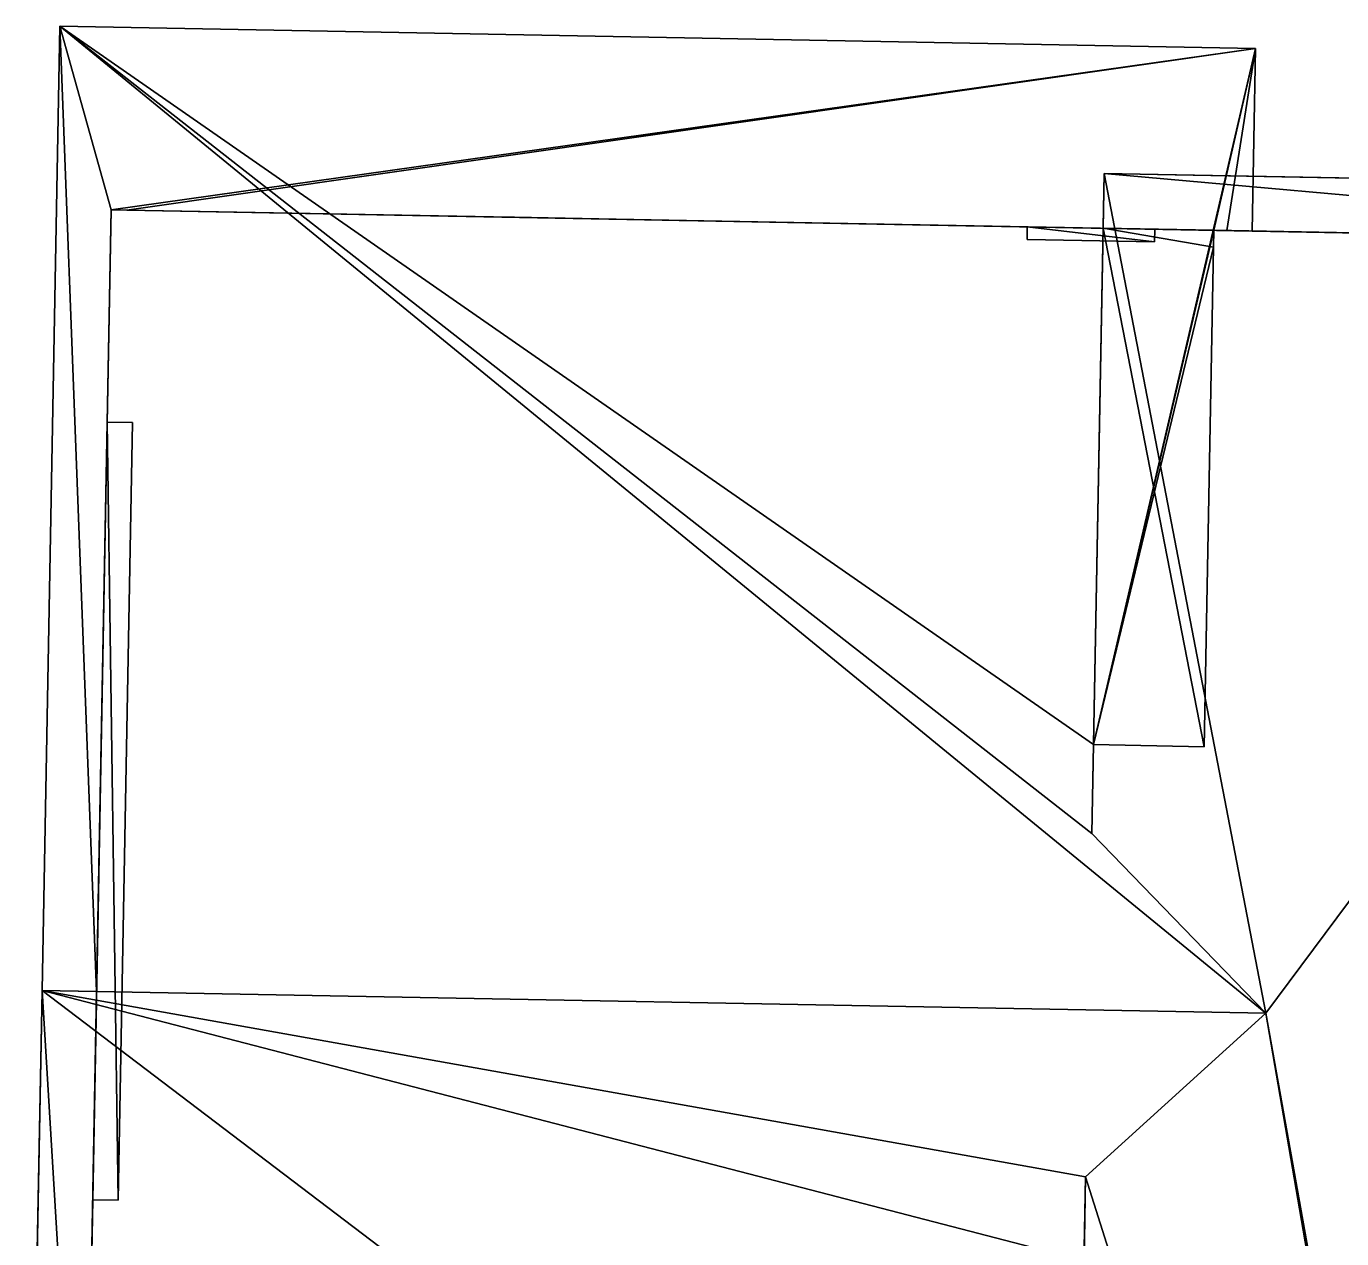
# Model space of a CAD drawing. Extents: x -326 to 297, y -335 to 287.
# Drawn here: x -325.6 to -14.2, y -0.3 to 286.6 of the extents above; entities that cross this region are included whole.
import ezdxf

# ---------------------------------------------------------------- set-up
doc = ezdxf.new("R2010")
doc.units = 0
doc.header["$MEASUREMENT"] = 0
doc.layers.get('0').update_dxf_attribs({"color": 13, "linetype": 'CONTINUOUS'})
doc.layers.add('ANNOTATIONS', color=172, linetype='CONTINUOUS')

# ---------------------------------------------------------------- blocks, each defined once
blk = doc.blocks.new('GROUP15_1')
at = {"color": 0}
for p, q in [((0, 0), (38.99, 0)), ((0, -13.43), (0, 0)), ((38.99, 0), (38.99, -13.43)), ((38.99, -13.43), (0, -13.43))]:
    blk.add_line(p, q, dxfattribs=at)
mesh = blk.add_polyface(dxfattribs=at)
corners = [(38.99, -13.43), (0, 0), (0, -13.43), (38.99, 0)]
mesh.append_faces([[corners[k] for k in face] for face in [(0, 1, 2), (1, 0, 3)]], dxfattribs={"vtx0": -1, "color": 0})
blk = doc.blocks.new('GROUP1_1')
at = {"color": 0}
for p, q in [((0, 0), (-184.11, 0, 0)), ((-184.11, 0, 0), (-184.11, -79.09, 0)), ((0, -79.09), (0, 0)), ((-184.11, -79.09, 0), (0, -79.09))]:
    blk.add_line(p, q, dxfattribs=at)
mesh = blk.add_polyface(dxfattribs=at)
corners = [(0, -79.09), (-184.11, 0, 0), (-184.11, -79.09, 0), (0, 0)]
mesh.append_faces([[corners[k] for k in face] for face in [(0, 1, 2), (1, 0, 3)]], dxfattribs={"vtx0": -1, "color": 0})
blk = doc.blocks.new('GROUP8_1')
at = {"color": 0}
for p, q in [((0, 79.5), (-30.19, 79.5, 0)), ((-30.19, 79.5, 0), (-30.19, 0, 0)), ((0, 0), (0, 79.5)), ((-30.19, 0, 0), (0, 0))]:
    blk.add_line(p, q, dxfattribs=at)
mesh = blk.add_polyface(dxfattribs=at)
corners = [(0, 0), (-30.19, 79.5, 0), (-30.19, 0, 0), (0, 79.5)]
mesh.append_faces([[corners[k] for k in face] for face in [(0, 1, 2), (1, 0, 3)]], dxfattribs={"vtx0": -1, "color": 0})

msp = doc.modelspace()

# ---------------------------------------------------------------- linework, layer by layer
at = {"color": 0}
for p, q in [((-321.87, 58.38, 174.86), (-317.63, 286.64, 98.7)), ((-317.63, 286.64, 91.55), (-321.87, 58.38, 167.71)), ((-321.87, 58.38, 174.86), (-317.63, 286.64, 98.7)), ((-317.63, 286.64, 91.55), (-321.87, 58.38, 167.71)), ((-317.63, 286.64, 98.7), (-34.6, 281.38, 98.7)), ((-34.6, 281.38, 91.55), (-317.63, 286.64, 91.55)), ((-317.63, 286.64, 91.55), (-317.63, 286.64, 98.7)), ((-34.6, 281.38, 91.55), (-317.63, 286.64, 91.55)), ((-317.63, 286.64, 91.55), (-317.63, 286.64, 98.7)), ((-317.63, 286.64, 98.7), (-34.6, 281.38, 98.7)), ((-34.6, 281.38, 98.7), (-35.4, 238.18, 113.12)), ((-35.4, 238.18, 105.97), (-34.6, 281.38, 91.55)), ((-34.6, 281.38, 98.7), (-35.4, 238.18, 113.12)), ((-35.4, 238.18, 105.97), (-34.6, 281.38, 91.55)), ((-34.6, 281.38, 91.55), (-34.6, 281.38, 98.7)), ((-34.6, 281.38, 91.55), (-34.6, 281.38, 98.7)), ((-70.4, 251.81, 160.92), (-73.3, 95.56, 160.92)), ((-70.4, 251.81, 160.92), (-73.3, 95.56, 160.92)), ((-70.64, 238.83, 153.9), (-70.4, 251.81, 153.9)), ((-70.64, 238.83, 153.9), (-70.4, 251.81, 153.9)), ((-70.4, 251.81, 153.9), (-70.4, 251.81, 160.92)), ((-70.4, 251.81, 160.92), (113.41, 248.4, 222.02)), ((-70.4, 251.81, 153.9), (113.41, 248.4, 215)), ((-70.4, 251.81, 153.9), (-70.4, 251.81, 160.92)), ((-70.4, 251.81, 160.92), (113.41, 248.4, 222.02)), ((-70.4, 251.81, 153.9), (113.41, 248.4, 215)), ((-305.52, 243.2), (-306.45, 192.97)), ((-305.59, 239.2, 107.3), (-305.52, 243.2, 105.97)), ((-305.52, 243.2, 46.71), (-305.59, 239.2, 46.71)), ((-305.52, 243.2, 46.71), (-305.59, 239.2, 46.71)), ((-305.59, 239.2, 107.3), (-305.52, 243.2, 105.97)), ((-305.52, 243.2, 105.97), (-305.52, 243.2, 46.71)), ((-301.82, 243.13, 105.97), (-305.52, 243.2, 105.97)), ((-301.82, 243.13, -0.25), (-305.52, 243.2)), ((-305.52, 243.2, 46.71), (-305.52, 243.2)), ((-301.82, 243.13, 105.97), (-305.52, 243.2, 105.97)), ((-305.52, 243.2, 46.71), (-305.52, 243.2)), ((-305.52, 243.2, 105.97), (-305.52, 243.2, 46.71)), ((-301.82, 243.13, -0.2), (-301.82, 243.13, 105.97)), ((-301.82, 243.13, -0.25), (-301.82, 243.13, -0.2)), ((-301.82, 243.13, 105.97), (-35.4, 238.18, 105.97)), ((-301.82, 243.13, -0.2), (-90.49, 239.2, -0.2)), ((-301.82, 243.13, -0.2), (-301.82, 243.13, 105.97)), ((-301.82, 243.13, 105.97), (-35.4, 238.18, 105.97)), ((-301.82, 243.13, -0.2), (-90.49, 239.2, -0.2)), ((195.03, 233.9, -34.08), (-301.82, 243.13, -0.25)), ((-301.82, 243.13, -0.25), (-301.82, 243.13, -0.2)), ((-166.03, 240.6, 80.74), (-215.01, 241.51, 80.74)), ((-215.01, 241.51, 57.31), (-166.03, 240.6, 57.31)), ((-215.01, 241.51, 80.74), (-215.01, 241.51, 57.31)), ((-166.03, 240.6, 80.74), (-215.01, 241.51, 80.74)), ((-215.01, 241.51, 80.74), (-215.01, 241.51, 57.31)), ((-215.01, 241.51, 57.31), (-166.03, 240.6, 57.31)), ((-211.01, 241.44, 61.31), (-170.02, 240.68, 61.31)), ((-211.01, 241.44, 76.74), (-211.01, 241.44, 61.31)), ((-170.02, 240.68, 76.74), (-211.01, 241.44, 76.74)), ((-211.01, 241.44, 76.74), (-211.01, 241.44, 61.31)), ((-211.01, 241.44, 61.31), (-170.02, 240.68, 61.31)), ((-170.02, 240.68, 76.74), (-211.01, 241.44, 76.74)), ((-170.02, 240.68, 61.31), (-170.02, 240.68, 76.74)), ((-170.02, 240.68, 61.31), (-170.02, 240.68, 76.74)), ((-166.03, 240.6, 57.31), (-166.03, 240.6, 80.74)), ((-166.03, 240.6, 57.31), (-166.03, 240.6, 80.74)), ((-308.96, 58.14, 167.71), (-305.59, 239.2, 107.3)), ((-308.96, 58.14, 167.71), (-305.59, 239.2, 107.3)), ((-305.59, 239.2, 46.71), (-306.38, 196.97, 46.71)), ((-305.59, 239.2, 46.71), (-306.38, 196.97, 46.71)), ((-305.59, 239.2, 107.3), (-305.59, 239.2, 46.71)), ((-305.59, 239.2, 107.3), (-305.59, 239.2, 46.71)), ((-90.49, 239.2, 79.97), (-56.54, 238.57, 79.97)), ((-90.49, 239.2, 79.97), (-90.49, 239.2, -0.2)), ((-90.49, 239.2, -0.2), (-90.49, 239.2, -3.29)), ((-90.49, 239.2, 79.97), (-90.49, 239.2, -0.2)), ((-90.49, 239.2, 79.97), (-56.54, 238.57, 79.97)), ((-90.49, 239.2, -3.29), (-56.54, 238.57, -3.29)), ((-90.49, 239.2, -0.2), (-90.49, 239.2, -3.29)), ((-90.49, 239.2, -3.29), (-56.54, 238.57, -3.29)), ((-88.67, 236.15, 78.09), (-88.61, 239.17, 78.09)), ((-88.61, 239.17, -1.41), (-88.67, 236.15, -1.41)), ((-88.67, 236.15, 78.09), (-88.61, 239.17, 78.09)), ((-88.61, 239.17, -1.41), (-88.67, 236.15, -1.41)), ((-88.61, 239.17, 78.09), (-88.61, 239.17, -1.41)), ((-58.42, 238.6, 78.09), (-88.61, 239.17, 78.09)), ((-88.61, 239.17, -1.41), (-58.42, 238.6, -1.41)), ((-88.61, 239.17, -1.41), (-58.42, 238.6, -1.41)), ((-58.42, 238.6, 78.09), (-88.61, 239.17, 78.09)), ((-88.61, 239.17, 78.09), (-88.61, 239.17, -1.41)), ((-72.91, 116.61, 153.9), (-70.64, 238.83, 153.9)), ((-72.91, 116.61, 153.9), (-70.64, 238.83, 153.9)), ((-44.46, 238.35, 153.9), (-70.64, 238.83, 153.9)), ((-70.64, 238.83, 153.9), (113.17, 235.42, 215)), ((-44.46, 238.35, 153.9), (-70.64, 238.83, 153.9)), ((-70.64, 238.83, 153.9), (113.17, 235.42, 215)), ((-58.42, 238.6, 78.09), (-58.48, 235.59, 78.09)), ((-58.48, 235.59, -1.41), (-58.42, 238.6, -1.41)), ((-58.48, 235.59, -1.41), (-58.42, 238.6, -1.41)), ((-58.42, 238.6, 78.09), (-58.48, 235.59, 78.09)), ((-58.42, 238.6, -1.41), (-58.42, 238.6, 78.09)), ((-58.42, 238.6, -1.41), (-58.42, 238.6, 78.09)), ((-56.54, 238.57, -0.2), (195.03, 233.9, -0.2)), ((-56.54, 238.57, -0.2), (-56.54, 238.57, 79.97)), ((-56.54, 238.57, -0.2), (-56.54, 238.57, 79.97)), ((-56.54, 238.57, -3.29), (-56.54, 238.57, -0.2)), ((-56.54, 238.57, -3.29), (-56.54, 238.57, -0.2)), ((-56.54, 238.57, -0.2), (195.03, 233.9, -0.2)), ((-44.46, 238.35, 113.12), (-44.53, 234.35, 114.45)), ((-44.53, 234.35, 153.9), (-44.46, 238.35, 153.9)), ((-44.46, 238.35, 113.12), (-44.53, 234.35, 114.45)), ((-44.53, 234.35, 153.9), (-44.46, 238.35, 153.9)), ((-41.37, 238.29, 113.12), (-44.46, 238.35, 113.12)), ((-44.46, 238.35, 113.12), (-44.46, 238.35, 153.9)), ((-41.37, 238.29, 153.9), (-44.46, 238.35, 153.9)), ((-41.37, 238.29, 153.9), (-44.46, 238.35, 153.9)), ((-41.37, 238.29, 113.12), (-44.46, 238.35, 113.12)), ((-44.46, 238.35, 113.12), (-44.46, 238.35, 153.9)), ((-35.4, 238.18, 113.12), (-41.37, 238.29, 113.12)), ((-35.4, 238.18, 113.12), (-41.37, 238.29, 113.12)), ((-41.37, 238.29, 153.9), (-41.37, 238.29, 113.12)), ((-41.37, 238.29, 153.9), (-41.37, 238.29, 113.12)), ((-35.4, 238.18, 105.97), (-35.4, 238.18, 113.12)), ((-35.4, 238.18, 105.97), (-35.4, 238.18, 113.12)), ((-88.67, 236.15, -1.41), (-58.48, 235.59, -1.41)), ((-88.67, 236.15, 78.09), (-88.67, 236.15, -1.41)), ((-58.48, 235.59, 78.09), (-88.67, 236.15, 78.09)), ((-88.67, 236.15, 78.09), (-88.67, 236.15, -1.41)), ((-58.48, 235.59, 78.09), (-88.67, 236.15, 78.09)), ((-88.67, 236.15, -1.41), (-58.48, 235.59, -1.41)), ((-58.48, 235.59, -1.41), (-58.48, 235.59, 78.09)), ((-58.48, 235.59, -1.41), (-58.48, 235.59, 78.09)), ((-44.53, 234.35, 114.45), (-46.73, 116.12, 153.9)), ((-46.73, 116.12, 153.9), (-44.53, 234.35, 153.9)), ((-44.53, 234.35, 114.45), (-46.73, 116.12, 153.9)), ((-46.73, 116.12, 153.9), (-44.53, 234.35, 153.9)), ((-44.53, 234.35, 114.45), (-44.53, 234.35, 153.9)), ((-44.53, 234.35, 114.45), (-44.53, 234.35, 153.9)), ((-306.38, 196.97, 83.17), (-309.95, 4.89, 83.17)), ((-306.38, 196.97, 83.17), (-309.95, 4.89, 83.17)), ((-306.45, 192.97, 46.71), (-306.38, 196.97, 46.71)), ((-306.45, 192.97, 46.71), (-306.38, 196.97, 46.71)), ((-306.38, 196.97, 46.71), (-306.38, 196.97, 83.17)), ((-306.38, 196.97, 46.71), (-306.38, 196.97, 83.17)), ((-306.45, 192.97, 79.09), (-309.87, 8.89, 79.09)), ((-306.45, 192.97, 79.09), (-309.87, 8.89, 79.09)), ((-300.42, 192.85, 79.09), (-306.45, 192.97, 79.09)), ((-306.45, 192.97, 46.71), (-306.45, 192.97, 79.09)), ((-306.45, 192.97), (-306.45, 192.97, 46.71)), ((-306.45, 192.97, 46.71), (-306.45, 192.97, 79.09)), ((-306.45, 192.97), (-306.45, 192.97, 46.71)), ((-306.45, 192.97), (-300.42, 192.85)), ((-300.42, 192.85, 79.09), (-306.45, 192.97, 79.09)), ((-303.84, 8.78, 79.09), (-300.42, 192.85, 79.09)), ((-300.42, 192.85), (-303.84, 8.78)), ((-303.84, 8.78, 79.09), (-300.42, 192.85, 79.09)), ((-300.42, 192.85), (-300.42, 192.85, 79.09)), ((-300.42, 192.85), (-300.42, 192.85, 79.09)), ((-73.3, 95.56, 160.92), (-72.91, 116.61, 153.9)), ((-73.3, 95.56, 160.92), (-72.91, 116.61, 153.9)), ((-46.73, 116.12, 153.9), (-72.91, 116.61, 153.9)), ((-46.73, 116.12, 153.9), (-72.91, 116.61, 153.9)), ((-73.3, 95.56, 160.92), (-32.14, 53, 174.86)), ((-73.3, 95.56, 160.92), (-32.14, 53, 174.86)), ((-321.87, 58.38, 167.71), (-325.59, -141.7, 97.05)), ((-325.59, -141.7, 104.2), (-321.87, 58.38, 174.86)), ((-321.87, 58.38, 167.71), (-325.59, -141.7, 97.05)), ((-325.59, -141.7, 104.2), (-321.87, 58.38, 174.86)), ((-308.96, 58.14, 167.71), (-321.87, 58.38, 167.71)), ((-321.87, 58.38, 174.86), (-32.14, 53, 174.86)), ((-321.87, 58.38, 174.86), (-32.14, 53, 174.86)), ((-308.96, 58.14, 167.71), (-321.87, 58.38, 167.71)), ((-311.99, -105.14, 110.05), (-308.96, 58.14, 167.71)), ((-311.99, -105.14, 110.05), (-308.96, 58.14, 167.71)), ((-32.14, 53, 174.86), (-74.81, 14.3, 160.92)), ((-32.14, 53, 174.86), (-74.81, 14.3, 160.92)), ((-81.11, -324.64, 160.92), (-74.81, 14.3, 160.92)), ((-81.11, -324.64, 160.92), (-74.81, 14.3, 160.92)), ((-74.81, 14.3, 160.92), (-75.18, -5.58, 153.9)), ((-74.81, 14.3, 160.92), (-75.18, -5.58, 153.9)), ((-309.87, 8.89), (-310.81, -41.42)), ((-309.95, 4.89, 46.71), (-309.87, 8.89, 46.71)), ((-309.95, 4.89, 46.71), (-309.87, 8.89, 46.71)), ((-309.87, 8.89, 79.09), (-303.84, 8.78, 79.09)), ((-309.87, 8.89, 46.71), (-309.87, 8.89, 79.09)), ((-309.87, 8.89), (-309.87, 8.89, 46.71)), ((-303.84, 8.78), (-309.87, 8.89)), ((-309.87, 8.89), (-309.87, 8.89, 46.71)), ((-309.87, 8.89, 46.71), (-309.87, 8.89, 79.09)), ((-309.87, 8.89, 79.09), (-303.84, 8.78, 79.09)), ((-303.84, 8.78, 79.09), (-303.84, 8.78)), ((-303.84, 8.78, 79.09), (-303.84, 8.78)), ((-309.95, 4.89, 46.71), (-310.73, -37.42, 46.71)), ((-309.95, 4.89, 46.71), (-310.73, -37.42, 46.71)), ((-309.95, 4.89, 83.17), (-309.95, 4.89, 46.71)), ((-309.95, 4.89, 83.17), (-309.95, 4.89, 46.71))]:
    msp.add_line(p, q, dxfattribs=at)

# ---------------------------------------------------------------- block references
at = {"layer": 'ANNOTATIONS', "color": 0, "extrusion": (0.01858, 0.999827, 2.21792e-18)}
msp.add_blockref('GROUP15_1', (175.47, 75.74, 237.48), dxfattribs=at)
at = {"layer": 'ANNOTATIONS', "color": 0, "extrusion": (0.01858, 0.999827, -1.48418e-34)}
msp.add_blockref('GROUP8_1', (93.04, -1.41, 234.46), dxfattribs=at)
at = {"layer": 'ANNOTATIONS', "color": 0, "extrusion": (-0.999827, 0.01858, 0)}
msp.add_blockref('GROUP1_1', (-3.13, 79.09, 303.95), dxfattribs=at)

# ---------------------------------------------------------------- meshes
at = {"color": 0}
mesh = msp.add_polyface(dxfattribs=at)
corners = [(-321.87, 58.38, 174.86), (-325.59, -141.7, 97.05), (-325.59, -141.7, 104.2), (-321.87, 58.38, 167.71), (-317.63, 286.64, 98.7), (-317.63, 286.64, 91.55)]
mesh.append_faces([[corners[k] for k in face] for face in [(0, 1, 2), (3, 4, 5)]], dxfattribs={"vtx0": -1, "color": 0})
mesh.append_faces([[corners[k] for k in face] for face in [(1, 0, 3)]], dxfattribs={"vtx0": -1, "vtx1": -1, "color": 0})
mesh.append_faces([[corners[k] for k in face] for face in [(3, 0, 4)]], dxfattribs={"vtx0": -1, "vtx2": -1, "color": 0})
mesh = msp.add_polyface(dxfattribs=at)
corners = [(-32.14, 53, 174.86), (-317.63, 286.64, 98.7), (-321.87, 58.38, 174.86), (-73.3, 95.56, 160.92), (-72.91, 116.61, 153.9), (-34.6, 281.38, 98.7), (-44.46, 238.35, 113.12), (-44.53, 234.35, 114.45), (-46.73, 116.12, 153.9), (-41.37, 238.29, 113.12), (-35.4, 238.18, 113.12)]
mesh.append_faces([[corners[k] for k in face] for face in [(0, 1, 2), (7, 4, 8), (5, 9, 10)]], dxfattribs={"vtx0": -1, "color": 0})
mesh.append_faces([[corners[k] for k in face] for face in [(1, 4, 5), (4, 1, 3), (6, 4, 7)]], dxfattribs={"vtx0": -1, "vtx1": -1, "color": 0})
mesh.append_faces([[corners[k] for k in face] for face in [(5, 4, 6)]], dxfattribs={"vtx0": -1, "vtx1": -1, "vtx2": -1, "color": 0})
mesh.append_faces([[corners[k] for k in face] for face in [(1, 0, 3), (5, 6, 9)]], dxfattribs={"vtx0": -1, "vtx2": -1, "color": 0})
mesh = msp.add_polyface(dxfattribs=at)
corners = [(-317.63, 286.64, 91.55), (-308.96, 58.14, 167.71), (-321.87, 58.38, 167.71), (-305.52, 243.2, 105.97), (-34.6, 281.38, 91.55), (-305.59, 239.2, 107.3), (-301.82, 243.13, 105.97), (-35.4, 238.18, 105.97)]
mesh.append_faces([[corners[k] for k in face] for face in [(0, 1, 2), (1, 3, 5), (6, 4, 7)]], dxfattribs={"vtx0": -1, "color": 0})
mesh.append_faces([[corners[k] for k in face] for face in [(3, 4, 6)]], dxfattribs={"vtx0": -1, "vtx1": -1, "color": 0})
mesh.append_faces([[corners[k] for k in face] for face in [(1, 0, 3)]], dxfattribs={"vtx0": -1, "vtx1": -1, "vtx2": -1, "color": 0})
mesh.append_faces([[corners[k] for k in face] for face in [(3, 0, 4)]], dxfattribs={"vtx0": -1, "vtx2": -1, "color": 0})
mesh = msp.add_polyface(dxfattribs=at)
corners = [(-317.63, 286.64, 98.7), (-34.6, 281.38, 91.55), (-317.63, 286.64, 91.55), (-34.6, 281.38, 98.7)]
mesh.append_faces([[corners[k] for k in face] for face in [(0, 1, 2), (1, 0, 3)]], dxfattribs={"vtx0": -1, "color": 0})
mesh = msp.add_polyface(dxfattribs=at)
corners = [(-34.6, 281.38, 91.55), (-35.4, 238.18, 113.12), (-35.4, 238.18, 105.97), (-34.6, 281.38, 98.7)]
mesh.append_faces([[corners[k] for k in face] for face in [(0, 1, 2), (1, 0, 3)]], dxfattribs={"vtx0": -1, "color": 0})
mesh = msp.add_polyface(dxfattribs=at)
corners = [(33.21, -326.76, 198.92), (-74.81, 14.3, 160.92), (-81.11, -324.64, 160.92), (-32.14, 53, 174.86), (102.7, -328.05, 222.02), (73.32, -314.52, 212.17), (73.08, -327.5, 212.17), (-70.4, 251.81, 160.92), (-73.3, 95.56, 160.92), (113.41, 248.4, 222.02), (33.45, -313.78, 198.92)]
mesh.append_faces([[corners[k] for k in face] for face in [(0, 1, 2), (4, 5, 6), (3, 7, 8)]], dxfattribs={"vtx0": -1, "color": 0})
mesh.append_faces([[corners[k] for k in face] for face in [(1, 0, 3), (7, 3, 9), (10, 3, 0), (9, 5, 4)]], dxfattribs={"vtx0": -1, "vtx1": -1, "color": 0})
mesh.append_faces([[corners[k] for k in face] for face in [(9, 3, 10)]], dxfattribs={"vtx0": -1, "vtx1": -1, "vtx2": -1, "color": 0})
mesh.append_faces([[corners[k] for k in face] for face in [(9, 10, 5)]], dxfattribs={"vtx0": -1, "vtx2": -1, "color": 0})
mesh = msp.add_polyface(dxfattribs=at)
corners = [(-70.4, 251.81, 160.92), (-72.91, 116.61, 153.9), (-73.3, 95.56, 160.92), (-70.64, 238.83, 153.9), (-70.4, 251.81, 153.9)]
mesh.append_faces([[corners[k] for k in face] for face in [(0, 1, 2), (3, 0, 4)]], dxfattribs={"vtx0": -1, "color": 0})
mesh.append_faces([[corners[k] for k in face] for face in [(1, 0, 3)]], dxfattribs={"vtx0": -1, "vtx1": -1, "color": 0})
mesh = msp.add_polyface(dxfattribs=at)
corners = [(-70.4, 251.81, 153.9), (113.17, 235.42, 215), (-70.64, 238.83, 153.9), (113.41, 248.4, 215)]
mesh.append_faces([[corners[k] for k in face] for face in [(0, 1, 2), (1, 0, 3)]], dxfattribs={"vtx0": -1, "color": 0})
mesh = msp.add_polyface(dxfattribs=at)
corners = [(-70.4, 251.81, 160.92), (113.41, 248.4, 215), (-70.4, 251.81, 153.9), (113.41, 248.4, 222.02), (297.23, 244.98, 160.92), (297.23, 244.98, 153.9)]
mesh.append_faces([[corners[k] for k in face] for face in [(0, 1, 2), (1, 4, 5)]], dxfattribs={"vtx0": -1, "color": 0})
mesh.append_faces([[corners[k] for k in face] for face in [(4, 1, 3)]], dxfattribs={"vtx0": -1, "vtx1": -1, "color": 0})
mesh.append_faces([[corners[k] for k in face] for face in [(1, 0, 3)]], dxfattribs={"vtx0": -1, "vtx2": -1, "color": 0})
mesh = msp.add_polyface(dxfattribs=at)
corners = [(-306.38, 196.97, 46.71), (-306.45, 192.97), (-306.45, 192.97, 46.71), (-305.52, 243.2), (-305.59, 239.2, 46.71), (-305.52, 243.2, 46.71)]
mesh.append_faces([[corners[k] for k in face] for face in [(0, 1, 2), (3, 4, 5)]], dxfattribs={"vtx0": -1, "color": 0})
mesh.append_faces([[corners[k] for k in face] for face in [(1, 0, 3)]], dxfattribs={"vtx0": -1, "vtx1": -1, "color": 0})
mesh.append_faces([[corners[k] for k in face] for face in [(3, 0, 4)]], dxfattribs={"vtx0": -1, "vtx2": -1, "color": 0})
mesh = msp.add_polyface(dxfattribs=at)
corners = [(-305.52, 243.2, 105.97), (-305.59, 239.2, 46.71), (-305.59, 239.2, 107.3), (-305.52, 243.2, 46.71)]
mesh.append_faces([[corners[k] for k in face] for face in [(0, 1, 2), (1, 0, 3)]], dxfattribs={"vtx0": -1, "color": 0})
mesh = msp.add_polyface(dxfattribs=at)
corners = [(-305.52, 243.2), (-301.82, 243.13, -0.2), (-301.82, 243.13, -0.25), (-301.82, 243.13, 105.97), (-305.52, 243.2, 46.71), (-305.52, 243.2, 105.97)]
mesh.append_faces([[corners[k] for k in face] for face in [(0, 1, 2), (3, 4, 5)]], dxfattribs={"vtx0": -1, "color": 0})
mesh.append_faces([[corners[k] for k in face] for face in [(1, 0, 3)]], dxfattribs={"vtx0": -1, "vtx1": -1, "color": 0})
mesh.append_faces([[corners[k] for k in face] for face in [(3, 0, 4)]], dxfattribs={"vtx0": -1, "vtx2": -1, "color": 0})
mesh = msp.add_polyface(dxfattribs=at)
corners = [(-90.49, 239.2, -0.2), (-166.03, 240.6, 57.31), (-90.49, 239.2, 79.97), (-215.01, 241.51, 57.31), (-166.03, 240.6, 80.74), (-56.54, 238.57, 79.97), (-41.37, 238.29, 153.9), (-35.4, 238.18, 113.12), (-41.37, 238.29, 113.12), (-3.21, 237.58, 149.56), (68.03, 236.26, 149.56), (113.17, 235.42, 215), (-44.46, 238.35, 153.9), (-70.64, 238.83, 153.9), (264.43, 232.61, 153.9), (270.8, 232.49, 153.9), (296.99, 232, 153.9), (195.03, 233.9, -34.08), (264.43, 232.61, -38.8), (195.03, 233.9, -0.2), (50.7, 236.58, 3.86), (11.46, 237.31, 3.86), (50.7, 236.58, 45.82), (68.03, 236.26, 98.38), (-3.21, 237.58, 98.38), (-301.82, 243.13, -0.2), (-301.82, 243.13, 105.97), (-215.01, 241.51, 80.74), (-35.4, 238.18, 105.97), (-56.54, 238.57, -0.2), (11.46, 237.31, 45.82)]
mesh.append_faces([[corners[k] for k in face] for face in [(6, 7, 8), (11, 12, 13), (15, 11, 16), (17, 14, 18)]], dxfattribs={"vtx0": -1, "color": 0})
mesh.append_faces([[corners[k] for k in face] for face in [(0, 1, 2), (1, 0, 3), (2, 4, 5), (9, 6, 10), (12, 11, 6), (14, 11, 15), (20, 19, 21), (23, 4, 24), (25, 3, 0), (3, 26, 27), (27, 26, 4), (24, 28, 9), (29, 21, 19), (21, 5, 30), (30, 5, 22)]], dxfattribs={"vtx0": -1, "vtx1": -1, "color": 0})
mesh.append_faces([[corners[k] for k in face] for face in [(7, 6, 9), (6, 11, 14), (14, 19, 20), (14, 22, 23), (23, 22, 5), (23, 5, 4), (14, 10, 6), (4, 26, 24)]], dxfattribs={"vtx0": -1, "vtx1": -1, "vtx2": -1, "color": 0})
mesh.append_faces([[corners[k] for k in face] for face in [(2, 1, 4), (14, 17, 19), (14, 20, 22), (14, 23, 10), (3, 25, 26), (24, 26, 28), (9, 28, 7), (21, 29, 5)]], dxfattribs={"vtx0": -1, "vtx2": -1, "color": 0})
mesh = msp.add_polyface(dxfattribs=at)
corners = [(-301.82, 243.13, -0.25), (-90.49, 239.2, -3.29), (195.03, 233.9, -34.08), (-90.49, 239.2, -0.2), (-301.82, 243.13, -0.2), (-56.54, 238.57, -3.29), (195.03, 233.9, -0.2), (-56.54, 238.57, -0.2)]
mesh.append_faces([[corners[k] for k in face] for face in [(3, 0, 4), (6, 5, 7)]], dxfattribs={"vtx0": -1, "color": 0})
mesh.append_faces([[corners[k] for k in face] for face in [(0, 1, 2), (1, 0, 3), (2, 5, 6), (5, 2, 1)]], dxfattribs={"vtx0": -1, "vtx1": -1, "color": 0})
mesh = msp.add_polyface(dxfattribs=at)
corners = [(-215.01, 241.51, 57.31), (-211.01, 241.44, 61.31), (-166.03, 240.6, 57.31), (-215.01, 241.51, 80.74), (-211.01, 241.44, 76.74), (-170.02, 240.68, 76.74), (-170.02, 240.68, 61.31), (-166.03, 240.6, 80.74)]
mesh.append_faces([[corners[k] for k in face] for face in [(0, 1, 2), (1, 3, 4), (4, 3, 5), (2, 6, 7), (6, 2, 1), (7, 5, 3)]], dxfattribs={"vtx0": -1, "vtx1": -1, "color": 0})
mesh.append_faces([[corners[k] for k in face] for face in [(1, 0, 3), (7, 6, 5)]], dxfattribs={"vtx0": -1, "vtx2": -1, "color": 0})
mesh = msp.add_polyface(dxfattribs=at)
corners = [(-211.01, 241.44, 61.31), (-210.01, 241.42, 62.31), (-170.02, 240.68, 61.31), (-211.01, 241.44, 76.74), (-210.01, 241.42, 75.74), (-171.02, 240.7, 75.74), (-171.02, 240.7, 62.31), (-170.02, 240.68, 76.74)]
mesh.append_faces([[corners[k] for k in face] for face in [(0, 1, 2), (1, 3, 4), (4, 3, 5), (2, 6, 7), (6, 2, 1), (7, 5, 3)]], dxfattribs={"vtx0": -1, "vtx1": -1, "color": 0})
mesh.append_faces([[corners[k] for k in face] for face in [(1, 0, 3), (7, 6, 5)]], dxfattribs={"vtx0": -1, "vtx2": -1, "color": 0})
mesh = msp.add_polyface(dxfattribs=at)
corners = [(-308.96, 58.14, 167.71), (-310.81, -41.42, 110.05), (-311.99, -105.14, 110.05), (-310.73, -37.42, 110.05), (-309.95, 4.89, 83.17), (-309.95, 4.89, 46.71), (-306.38, 196.97, 83.17), (-305.59, 239.2, 107.3), (-306.38, 196.97, 46.71), (-305.59, 239.2, 46.71), (-310.73, -37.42, 46.71)]
mesh.append_faces([[corners[k] for k in face] for face in [(0, 1, 2), (8, 7, 9)]], dxfattribs={"vtx0": -1, "color": 0})
mesh.append_faces([[corners[k] for k in face] for face in [(1, 0, 3), (4, 0, 6), (6, 7, 8)]], dxfattribs={"vtx0": -1, "vtx1": -1, "color": 0})
mesh.append_faces([[corners[k] for k in face] for face in [(3, 0, 4)]], dxfattribs={"vtx0": -1, "vtx1": -1, "vtx2": -1, "color": 0})
mesh.append_faces([[corners[k] for k in face] for face in [(3, 4, 5), (6, 0, 7)]], dxfattribs={"vtx0": -1, "vtx2": -1, "color": 0})
mesh.append_faces([[corners[k] for k in face] for face in [(5, 10, 3)]], dxfattribs={"vtx2": -1, "color": 0})
mesh = msp.add_polyface(dxfattribs=at)
corners = [(-90.49, 239.2, -3.29), (-88.61, 239.17, -1.41), (-56.54, 238.57, -3.29), (-90.49, 239.2, -0.2), (-88.61, 239.17, 78.09), (-90.49, 239.2, 79.97), (-58.42, 238.6, 78.09), (-58.42, 238.6, -1.41), (-56.54, 238.57, -0.2), (-56.54, 238.57, 79.97)]
mesh.append_faces([[corners[k] for k in face] for face in [(0, 1, 2), (1, 3, 4), (4, 5, 6), (2, 7, 8), (7, 2, 1), (8, 6, 9), (9, 6, 5)]], dxfattribs={"vtx0": -1, "vtx1": -1, "color": 0})
mesh.append_faces([[corners[k] for k in face] for face in [(1, 0, 3), (4, 3, 5), (8, 7, 6)]], dxfattribs={"vtx0": -1, "vtx2": -1, "color": 0})
mesh = msp.add_polyface(dxfattribs=at)
corners = [(-88.61, 239.17, -1.41), (-88.67, 236.15, 78.09), (-88.67, 236.15, -1.41), (-88.61, 239.17, 78.09)]
mesh.append_faces([[corners[k] for k in face] for face in [(0, 1, 2), (1, 0, 3)]], dxfattribs={"vtx0": -1, "color": 0})
mesh = msp.add_polyface(dxfattribs=at)
corners = [(-88.61, 239.17, 78.09), (-58.48, 235.59, 78.09), (-88.67, 236.15, 78.09), (-58.42, 238.6, 78.09)]
mesh.append_faces([[corners[k] for k in face] for face in [(0, 1, 2), (1, 0, 3)]], dxfattribs={"vtx0": -1, "color": 0})
mesh = msp.add_polyface(dxfattribs=at)
corners = [(-58.48, 235.59, -1.41), (-88.61, 239.17, -1.41), (-88.67, 236.15, -1.41), (-58.42, 238.6, -1.41)]
mesh.append_faces([[corners[k] for k in face] for face in [(0, 1, 2), (1, 0, 3)]], dxfattribs={"vtx0": -1, "color": 0})
mesh = msp.add_polyface(dxfattribs=at)
corners = [(-70.64, 238.83, 153.9), (-46.73, 116.12, 153.9), (-72.91, 116.61, 153.9), (-44.53, 234.35, 153.9), (-44.46, 238.35, 153.9)]
mesh.append_faces([[corners[k] for k in face] for face in [(0, 1, 2), (3, 0, 4)]], dxfattribs={"vtx0": -1, "color": 0})
mesh.append_faces([[corners[k] for k in face] for face in [(1, 0, 3)]], dxfattribs={"vtx0": -1, "vtx1": -1, "color": 0})
mesh = msp.add_polyface(dxfattribs=at)
corners = [(-58.42, 238.6, 78.09), (-58.48, 235.59, -1.41), (-58.48, 235.59, 78.09), (-58.42, 238.6, -1.41)]
mesh.append_faces([[corners[k] for k in face] for face in [(0, 1, 2), (1, 0, 3)]], dxfattribs={"vtx0": -1, "color": 0})
mesh = msp.add_polyface(dxfattribs=at)
corners = [(-44.46, 238.35, 153.9), (-44.53, 234.35, 114.45), (-44.53, 234.35, 153.9), (-44.46, 238.35, 113.12)]
mesh.append_faces([[corners[k] for k in face] for face in [(0, 1, 2), (1, 0, 3)]], dxfattribs={"vtx0": -1, "color": 0})
mesh = msp.add_polyface(dxfattribs=at)
corners = [(-44.46, 238.35, 153.9), (-41.37, 238.29, 113.12), (-44.46, 238.35, 113.12), (-41.37, 238.29, 153.9)]
mesh.append_faces([[corners[k] for k in face] for face in [(0, 1, 2), (1, 0, 3)]], dxfattribs={"vtx0": -1, "color": 0})
mesh = msp.add_polyface(dxfattribs=at)
corners = [(-88.67, 236.15, 78.09), (-58.48, 235.59, 78.09), (-58.48, 235.59, -1.41)]
mesh.append_faces([[corners[k] for k in face] for face in [(0, 1, 0)]], dxfattribs={"vtx0": -1, "vtx1": -1, "color": 0})
mesh.append_faces([[corners[k] for k in face] for face in [(2, 1, 1), (1, 1, 0)]], dxfattribs={"vtx0": -1, "vtx1": -1, "vtx2": -1, "color": 0})
mesh.append_faces([[corners[k] for k in face] for face in [(1, 2, 2)]], dxfattribs={"vtx0": -1, "vtx2": -1, "color": 0})
mesh = msp.add_polyface(dxfattribs=at)
corners = [(-44.53, 234.35, 114.45), (-46.73, 116.12, 153.9), (-44.53, 234.35, 153.9)]
mesh.append_faces([[corners[k] for k in face] for face in [(0, 1, 2)]], dxfattribs={"color": 0})
mesh = msp.add_polyface(dxfattribs=at)
corners = [(-309.95, 4.89, 83.17), (-309.87, 8.89, 46.71), (-309.95, 4.89, 46.71), (-309.87, 8.89, 79.09), (-306.38, 196.97, 83.17), (-306.45, 192.97, 79.09), (-306.38, 196.97, 46.71), (-306.45, 192.97, 46.71)]
mesh.append_faces([[corners[k] for k in face] for face in [(0, 1, 2), (5, 6, 7)]], dxfattribs={"vtx0": -1, "color": 0})
mesh.append_faces([[corners[k] for k in face] for face in [(1, 0, 3), (3, 4, 5), (6, 5, 4)]], dxfattribs={"vtx0": -1, "vtx1": -1, "color": 0})
mesh.append_faces([[corners[k] for k in face] for face in [(3, 0, 4)]], dxfattribs={"vtx0": -1, "vtx2": -1, "color": 0})
mesh = msp.add_polyface(dxfattribs=at)
corners = [(-306.45, 192.97, 79.09), (-303.84, 8.78, 79.09), (-309.87, 8.89, 79.09), (-300.42, 192.85, 79.09)]
mesh.append_faces([[corners[k] for k in face] for face in [(0, 1, 2), (1, 0, 3)]], dxfattribs={"vtx0": -1, "color": 0})
mesh = msp.add_polyface(dxfattribs=at)
corners = [(-300.42, 192.85, 79.09), (-306.45, 192.97), (-300.42, 192.85), (-306.45, 192.97, 46.71), (-306.45, 192.97, 79.09)]
mesh.append_faces([[corners[k] for k in face] for face in [(0, 1, 2), (3, 0, 4)]], dxfattribs={"vtx0": -1, "color": 0})
mesh.append_faces([[corners[k] for k in face] for face in [(1, 0, 3)]], dxfattribs={"vtx0": -1, "vtx1": -1, "color": 0})
mesh = msp.add_polyface(dxfattribs=at)
corners = [(-303.84, 8.78, 79.09), (-303.84, 8.78), (-300.42, 192.85, 79.09), (-300.42, 192.85)]
mesh.append_faces([[corners[k] for k in face] for face in [(3, 2, 3)]], dxfattribs={"vtx0": -1, "vtx1": -1, "color": 0})
mesh.append_faces([[corners[k] for k in face] for face in [(0, 0, 1), (0, 0, 2), (0, 2, 2), (2, 2, 3)]], dxfattribs={"vtx0": -1, "vtx1": -1, "vtx2": -1, "color": 0})
mesh.append_faces([[corners[k] for k in face] for face in [(1, 1, 0)]], dxfattribs={"vtx1": -1, "vtx2": -1, "color": 0})
mesh = msp.add_polyface(dxfattribs=at)
corners = [(-308.96, 58.14, 167.71), (-311.99, -105.14, 110.05), (-321.87, 58.38, 167.71), (-307.72, -114.43, 106.79), (-307.81, -119.22, 105.1), (-146.52, -108.21, 110.05), (-303.72, -114.51, 106.79), (-146.92, -129.98, 102.36), (-146.85, -125.98, 103.77), (-325.59, -141.7, 97.05), (-51.62, -146.79, 97.05), (-303.81, -119.29, 105.1), (-142.92, -130.06, 102.36), (-51.34, -131.76, 102.36)]
mesh.append_faces([[corners[k] for k in face] for face in [(7, 5, 8), (10, 12, 13)]], dxfattribs={"vtx0": -1, "color": 0})
mesh.append_faces([[corners[k] for k in face] for face in [(3, 5, 6), (9, 4, 10)]], dxfattribs={"vtx0": -1, "vtx1": -1, "color": 0})
mesh.append_faces([[corners[k] for k in face] for face in [(6, 5, 7), (4, 9, 1), (10, 6, 7)]], dxfattribs={"vtx0": -1, "vtx1": -1, "vtx2": -1, "color": 0})
mesh.append_faces([[corners[k] for k in face] for face in [(1, 3, 4), (3, 1, 5), (1, 9, 2), (10, 4, 11), (10, 11, 6), (10, 7, 12)]], dxfattribs={"vtx0": -1, "vtx2": -1, "color": 0})
mesh.append_faces([[corners[k] for k in face] for face in [(0, 1, 2)]], dxfattribs={"vtx1": -1, "color": 0})
mesh = msp.add_polyface(dxfattribs=at)
corners = [(-321.87, 58.38, 174.86), (-74.81, 14.3, 160.92), (-32.14, 53, 174.86), (-75.18, -5.58, 153.9), (-51.62, -146.79, 104.2), (-325.59, -141.7, 104.2), (-49, -6.07, 153.9)]
mesh.append_faces([[corners[k] for k in face] for face in [(0, 1, 2), (4, 0, 5), (3, 4, 6)]], dxfattribs={"vtx0": -1, "color": 0})
mesh.append_faces([[corners[k] for k in face] for face in [(1, 0, 3)]], dxfattribs={"vtx0": -1, "vtx1": -1, "color": 0})
mesh.append_faces([[corners[k] for k in face] for face in [(0, 4, 3)]], dxfattribs={"vtx0": -1, "vtx1": -1, "vtx2": -1, "color": 0})
mesh = msp.add_polyface(dxfattribs=at)
corners = [(-74.81, 14.3, 160.92), (-81.11, -324.64, 153.9), (-81.11, -324.64, 160.92), (-80.87, -311.66, 153.9), (-75.18, -5.58, 153.9)]
mesh.append_faces([[corners[k] for k in face] for face in [(0, 1, 2), (3, 0, 4)]], dxfattribs={"vtx0": -1, "color": 0})
mesh.append_faces([[corners[k] for k in face] for face in [(1, 0, 3)]], dxfattribs={"vtx0": -1, "vtx1": -1, "color": 0})
mesh = msp.add_polyface(dxfattribs=at)
corners = [(-310.73, -37.42, 46.71), (-310.81, -41.42), (-310.81, -41.42, 46.71), (-309.87, 8.89), (-309.95, 4.89, 46.71), (-309.87, 8.89, 46.71)]
mesh.append_faces([[corners[k] for k in face] for face in [(0, 1, 2), (3, 4, 5)]], dxfattribs={"vtx0": -1, "color": 0})
mesh.append_faces([[corners[k] for k in face] for face in [(1, 0, 3)]], dxfattribs={"vtx0": -1, "vtx1": -1, "color": 0})
mesh.append_faces([[corners[k] for k in face] for face in [(3, 0, 4)]], dxfattribs={"vtx0": -1, "vtx2": -1, "color": 0})
mesh = msp.add_polyface(dxfattribs=at)
corners = [(-309.87, 8.89, 46.71), (-303.84, 8.78), (-309.87, 8.89), (-303.84, 8.78, 79.09), (-309.87, 8.89, 79.09)]
mesh.append_faces([[corners[k] for k in face] for face in [(0, 1, 2), (3, 0, 4)]], dxfattribs={"vtx0": -1, "color": 0})
mesh.append_faces([[corners[k] for k in face] for face in [(1, 0, 3)]], dxfattribs={"vtx0": -1, "vtx1": -1, "color": 0})

doc.saveas('drawing.dxf')
